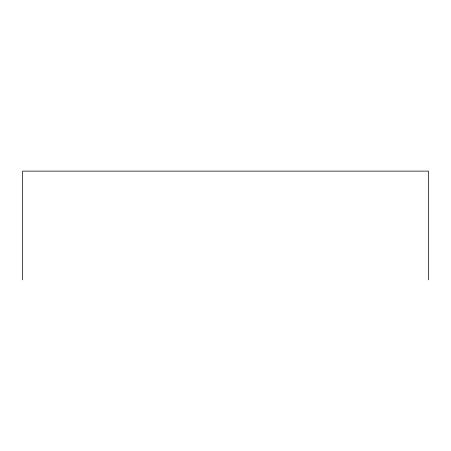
<?xml version="1.0" encoding="UTF-8"?>
<svg xmlns="http://www.w3.org/2000/svg" width="451" height="451" viewBox="0 0 451 451"><rect width="100%" height="100%" fill="white"/><g stroke="black" fill="none" stroke-linecap="round" stroke-linejoin="round"><path stroke-width="0.68" d="M428.45 279.879L428.45 171.121L22.55 171.121L22.55 279.879"/></g></svg>
